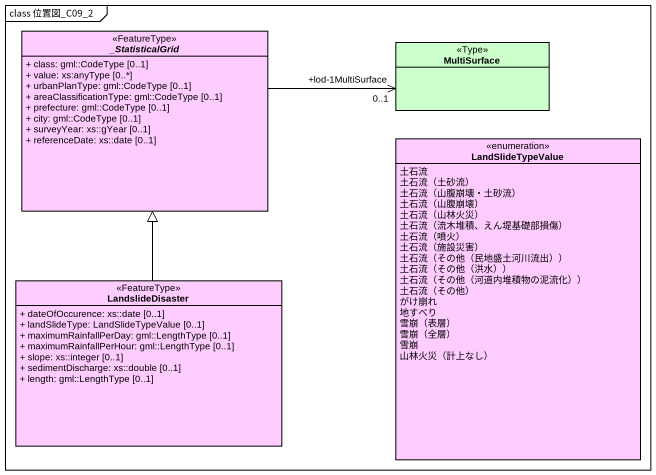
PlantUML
@startuml
mainframe class 位置図_C09_2
hide circle
hide empty members
skinparam classAttributeIconSize 0
abstract class "_StatisticalGrid" as StatisticalGrid <<FeatureType>> #FFCCFF {
  + class: gml::CodeType [0..1]
  + value: xs:anyType [0..*]
  + urbanPlanType: gml::CodeType [0..1]
  + areaClassificationType: gml::CodeType [0..1]
  + prefecture: gml::CodeType [0..1]
  + city: gml::CodeType [0..1]
  + surveyYear: xs::gYear [0..1]
  + referenceDate: xs::date [0..1]
}
class MultiSurface <<Type>> #CCFFCC
enum LandSlideTypeValue #FFCCFF {
  土石流
  土石流（土砂流）
  土石流（山腹崩壊・土砂流）
  土石流（山腹崩壊）
  土石流（山林火災）
  土石流（流木堆積、えん堤基礎部損傷）
  土石流（噴火）
  土石流（施設災害）
  土石流（その他（民地盛土河川流出））
  土石流（その他（洪水））
  土石流（その他（河道内堆積物の泥流化））
  土石流（その他）
  がけ崩れ
  地すべり
  雪崩（表層）
  雪崩（全層）
  雪崩
  山林火災（計上なし）
}
class LandslideDisaster <<FeatureType>> #FFCCFF {
  + dateOfOccurence: xs::date [0..1]
  + landSlideType: LandSlideTypeValue [0..1]
  + maximumRainfallPerDay: gml::LengthType [0..1]
  + maximumRainfallPerHour: gml::LengthType [0..1]
  + slope: xs::integer [0..1]
  + sedimentDischarge: xs::double [0..1]
  + length: gml::LengthType [0..1]
}
StatisticalGrid -right-> "+lod-1MultiSurface\n0..1" MultiSurface
LandslideDisaster -up-|> StatisticalGrid
@enduml
